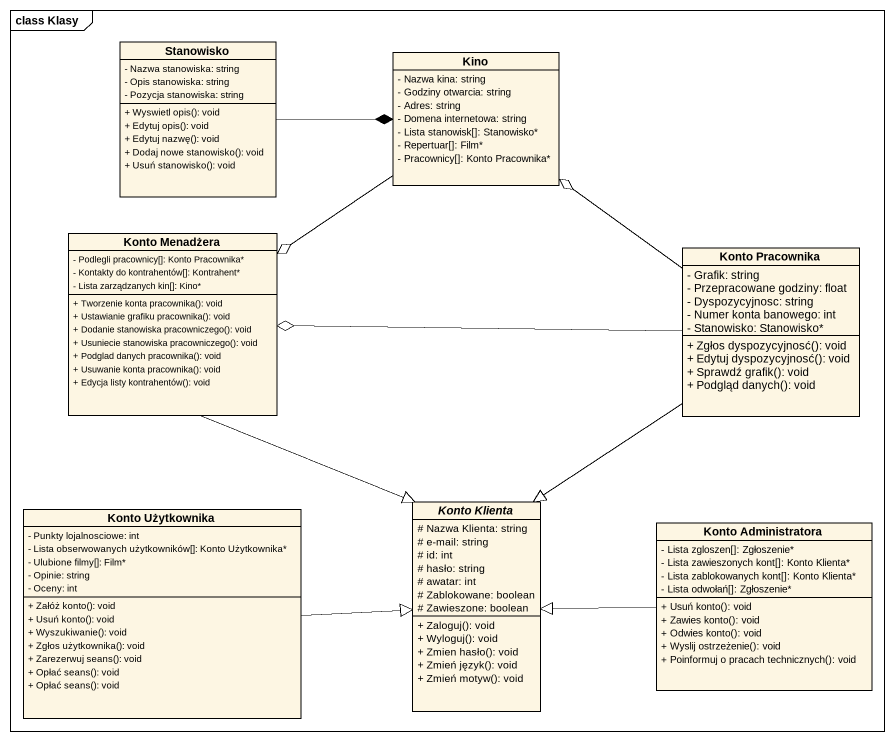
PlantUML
@startuml
mainframe class Klasy
hide circle
hide empty members
skinparam classAttributeIconSize 0
class Stanowisko {
  - Nazwa stanowiska: string
  - Opis stanowiska: string
  - Pozycja stanowiska: string
  + Wyswietl opis(): void
  + Edytuj opis(): void
  + Edytuj nazwę(): void
  + Dodaj nowe stanowisko(): void
  + Usuń stanowisko(): void
}
class Kino {
  - Nazwa kina: string
  - Godziny otwarcia: string
  - Adres: string
  - Domena internetowa: string
  - Lista stanowisk[]: Stanowisko*
  - Repertuar[]: Film*
  - Pracownicy[]: Konto Pracownika*
}
class "Konto Menadżera" as Konto_Menadżera {
  - Podlegli pracownicy[]: Konto Pracownika*
  - Kontakty do kontrahentów[]: Kontrahent*
  - Lista zarządzanych kin[]: Kino*
  + Tworzenie konta pracownika(): void
  + Ustawianie grafiku pracownika(): void
  + Dodanie stanowiska pracowniczego(): void
  + Usuniecie stanowiska pracowniczego(): void
  + Podglad danych pracownika(): void
  + Usuwanie konta pracownika(): void
  + Edycja listy kontrahentów(): void
}
class "Konto Pracownika" as Konto_Pracownika {
  - Grafik: string
  - Przepracowane godziny: float
  - Dyspozycyjnosc: string
  - Numer konta banowego: int
  - Stanowisko: Stanowisko*
  + Zgłos dyspozycyjnosć(): void
  + Edytuj dyspozycyjnosć(): void
  + Sprawdź grafik(): void
  + Podgląd danych(): void
}
class "Konto Użytkownika" as Konto_Użytkownika {
  - Punkty lojalnosciowe: int
  - Lista obserwowanych użytkowników[]: Konto Użytkownika*
  - Ulubione filmy[]: Film*
  - Opinie: string
  - Oceny: int
  + Załóż konto(): void
  + Usuń konto(): void
  + Wyszukiwanie(): void
  + Zgłos użytkownika(): void
  + Zarezerwuj seans(): void
  + Opłać seans(): void
  + Opłać seans(): void
}
abstract class "Konto Klienta" as Konto_Klienta {
  # Nazwa Klienta: string
  # e-mail: string
  # id: int
  # hasło: string
  # awatar: int
  # Zablokowane: boolean
  # Zawieszone: boolean
  + Zaloguj(): void
  + Wyloguj(): void
  + Zmien hasło(): void
  + Zmień język(): void
  + Zmień motyw(): void
}
class "Konto Administratora" as Konto_Administratora {
  - Lista zgloszen[]: Zgłoszenie*
  - Lista zawieszonych kont[]: Konto Klienta*
  - Lista zablokowanych kont[]: Konto Klienta*
  - Lista odwołań[]: Zgłoszenie*
  + Usuń konto(): void
  + Zawies konto(): void
  + Odwies konto(): void
  + Wyslij ostrzeżenie(): void
  + Poinformuj o pracach technicznych(): void
}
Stanowisko -right-* Kino
Kino --o Konto_Menadżera
Konto_Menadżera --|> Konto_Klienta
Konto_Pracownika -up-o Kino
Konto_Pracownika -left-o Konto_Menadżera
Konto_Pracownika --|> Konto_Klienta
Konto_Użytkownika -right-|> Konto_Klienta
Konto_Administratora -left-|> Konto_Klienta
@enduml
